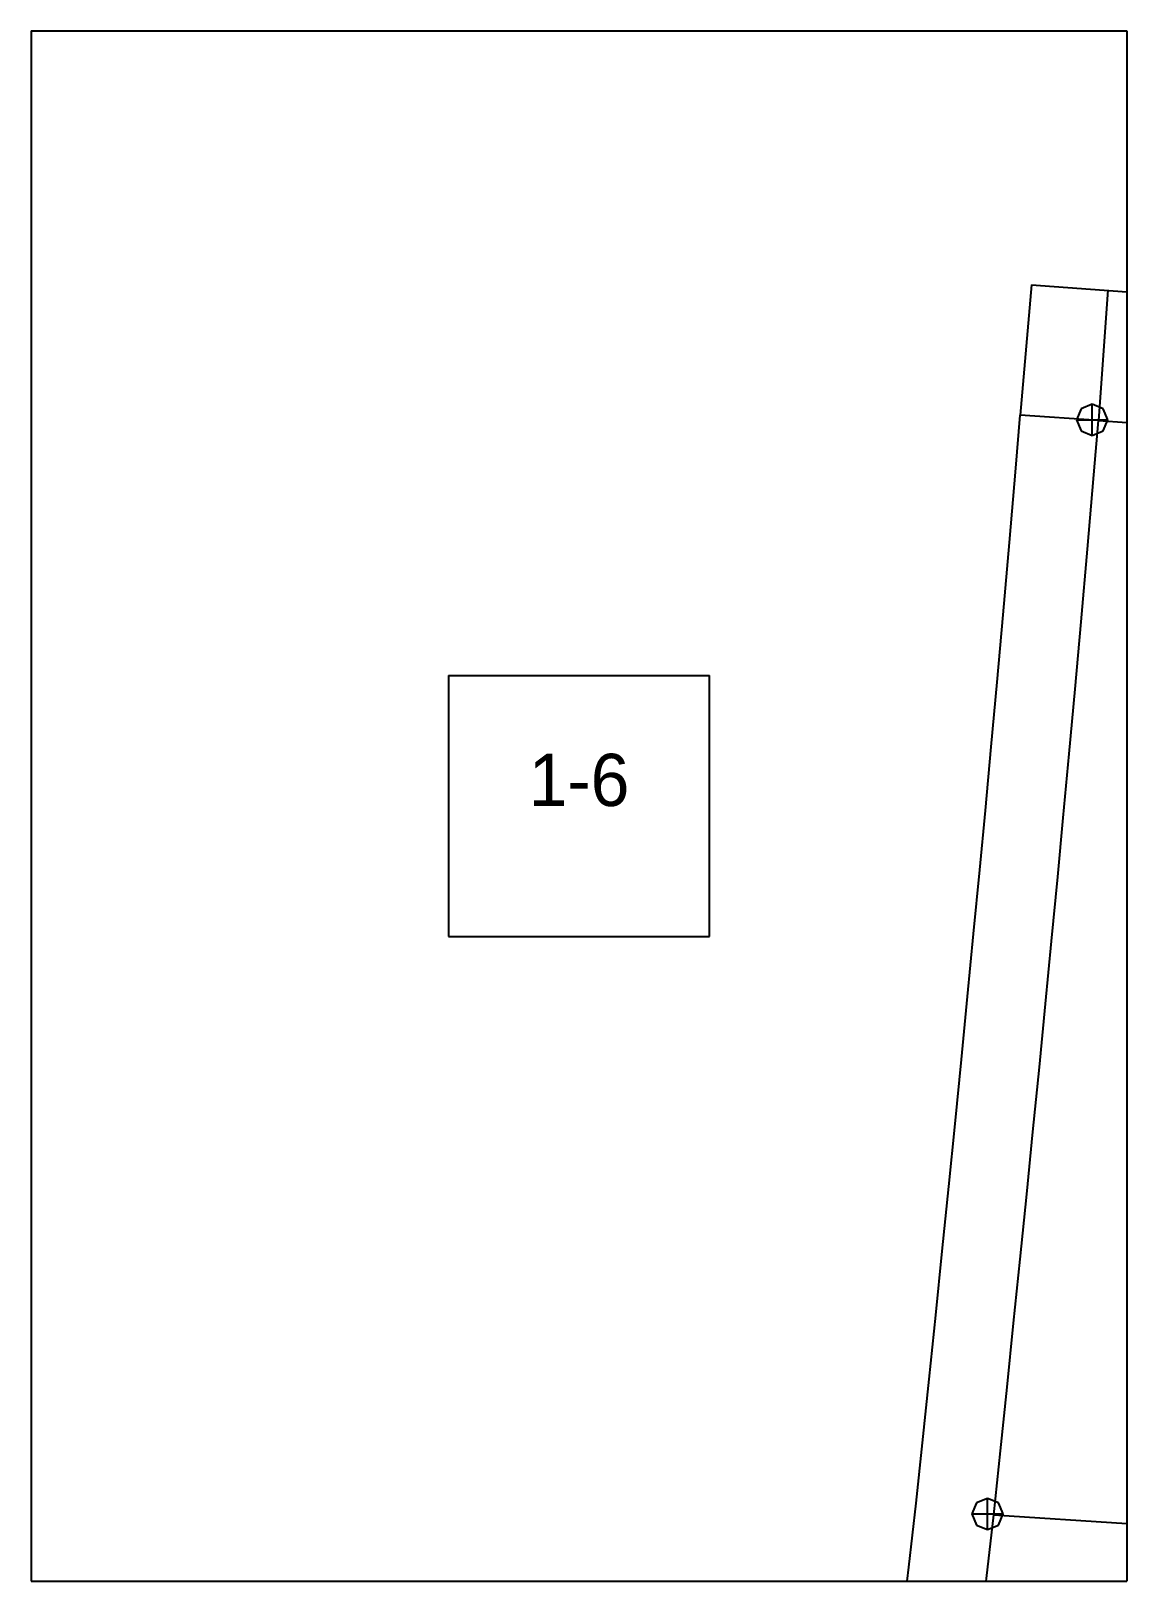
# Paper-space layout 'Plan 1-6' of a CAD drawing. Header units: metres, sheet in millimetres. Extents: x 0 to 210, y 0 to 297.
# The model-space entities are those that its viewports show. They can reach past a viewport. Long polylines and large blocks are cut down to what shows.
import ezdxf
from ezdxf.enums import TextEntityAlignment as Align

# ---------------------------------------------------------------- set-up
doc = ezdxf.new("R2010")
doc.units = ezdxf.units.M
for name, color, linetype in [('default', 7, 'Continuous'), ('TEXTLAYER', 7, 'Continuous'), ('VIEWPORTS', 7, 'Continuous')]:
    doc.layers.add(name, color=color, linetype=linetype)

msp = doc.modelspace()

# ---------------------------------------------------------------- linework, layer by layer
at = {"color": 9}
for p, q in [((840, 0), (1050, 0)), ((1050, 0), (1050, -297)), ((1050, 0), (1260, 0)), ((1050, 0), (1050, -297)), ((1260, 0), (1260, -297)), ((1260, 0), (1470, 0)), ((1260, 0), (1260, -297)), ((1130, -123.5), (1180, -123.5)), ((1130, -123.5), (1130, -173.5)), ((1180, -173.5), (1180, -123.5)), ((1130, -173.5), (1180, -173.5)), ((840, -297), (1050, -297)), ((840, -297), (1050, -297)), ((1050, -297), (1260, -297)), ((1050, -297), (1050, -594)), ((1050, -297), (1260, -297)), ((1050, -297), (1050, -594)), ((1260, -297), (1470, -297)), ((1260, -297), (1260, -594)), ((1260, -297), (1470, -297)), ((1260, -297), (1260, -594))]:
    msp.add_line(p, q, dxfattribs=at)
at = {"layer": 'default', "color": 7, "linetype": 'Continuous'}
for p, q in [((655.26, -33.39), (1049.83, -47.56)), ((1049.83, -47.56), (1048.53, -72.76)), ((1241.67, -48.63), (1239.56, -73.61)), ((1241.67, -48.63), (1634.15, -76.91)), ((1256.33, -49.68), (1254.53, -74.62)), ((1033.55, -71.99), (1048.53, -72.76)), ((1048, -83.2), (1048.53, -72.76)), ((1238.71, -83.79), (1239.56, -73.61)), ((1254.53, -74.62), (1239.56, -73.61)), ((1251.21, -72.4), (1250.33, -74.52)), ((1253.33, -71.52), (1251.21, -72.4)), ((1255.46, -72.4), (1253.33, -71.52)), ((1253.33, -77.52), (1253.33, -71.52)), ((1256.33, -74.52), (1255.46, -72.4)), ((1250.33, -74.52), (1251.21, -76.64)), ((1250.33, -74.52), (1256.33, -74.52)), ((1251.21, -76.64), (1253.33, -77.52)), ((1253.33, -77.52), (1255.46, -76.64)), ((1253.65, -85.05), (1254.53, -74.62)), ((1254.53, -74.62), (1616.77, -100.72)), ((1255.46, -76.64), (1256.33, -74.52)), ((1237.49, -98), (1238.71, -83.79)), ((1252.44, -99.28), (1253.65, -85.05)), ((1236.27, -111.9), (1237.49, -98)), ((1251.21, -113.21), (1252.44, -99.28)), ((1235.12, -124.79), (1236.27, -111.9)), ((1250.06, -126.13), (1251.21, -113.21)), ((1233.99, -137.14), (1235.12, -124.79)), ((1248.93, -138.5), (1250.06, -126.13)), ((1232.86, -149.36), (1233.99, -137.14)), ((1247.8, -150.74), (1248.93, -138.5)), ((1231.79, -160.7), (1232.86, -149.36)), ((1246.73, -162.1), (1247.8, -150.74)), ((1230.62, -172.97), (1231.79, -160.7)), ((1245.56, -174.39), (1246.73, -162.1)), ((1229.46, -184.98), (1230.62, -172.97)), ((1244.39, -186.43), (1245.56, -174.39)), ((1228.28, -197.08), (1229.46, -184.98)), ((1243.21, -198.54), (1244.39, -186.43)), ((1227.05, -209.43), (1228.28, -197.08)), ((1241.98, -210.91), (1243.21, -198.54)), ((1225.86, -221.38), (1227.05, -209.43)), ((1240.78, -222.88), (1241.98, -210.91)), ((1224.6, -233.82), (1225.86, -221.38)), ((1239.52, -235.33), (1240.78, -222.88)), ((1223.35, -246.06), (1224.6, -233.82)), ((1238.27, -247.58), (1239.52, -235.33)), ((1222.1, -258.3), (1223.35, -246.06)), ((1237.02, -259.83), (1238.27, -247.58)), ((1220.83, -270.54), (1222.1, -258.3)), ((1235.75, -272.08), (1237.02, -259.83)), ((1219.61, -282.11), (1220.83, -270.54)), ((1234.47, -284.29), (1235.75, -272.08)), ((1218.2, -294.37), (1219.61, -282.11)), ((1231.16, -282.03), (1230.28, -284.16)), ((1233.28, -281.16), (1231.16, -282.03)), ((1233.28, -287.16), (1233.28, -281.16)), ((1235.4, -282.03), (1233.28, -281.16)), ((1236.28, -284.16), (1235.4, -282.03)), ((1230.28, -284.16), (1231.16, -286.28)), ((1230.28, -284.16), (1236.28, -284.16)), ((1233.07, -296.54), (1234.47, -284.29)), ((1234.47, -284.29), (1598.87, -308.77)), ((1235.4, -286.28), (1236.28, -284.16)), ((1231.16, -286.28), (1233.28, -287.16)), ((1233.28, -287.16), (1235.4, -286.28)), ((1216.79, -306.59), (1218.2, -294.37)), ((1231.66, -308.76), (1233.07, -296.54))]:
    msp.add_line(p, q, dxfattribs=at)

# ---------------------------------------------------------------- texts
at = {"layer": 'TEXTLAYER', "color": 1}
msp.add_text('1-6', height=10, dxfattribs=at).set_placement((1155, -148.5), align=Align.CENTER)

psp = doc.layouts.new('Plan 1-6')

# ---------------------------------------------------------------- viewports
at = {"layer": 'VIEWPORTS'}
psp.add_viewport(center=(105, 148.5), size=(210, 297), view_center_point=(1155, -148.5), view_height=297, dxfattribs=at)

doc.saveas('drawing.dxf')
